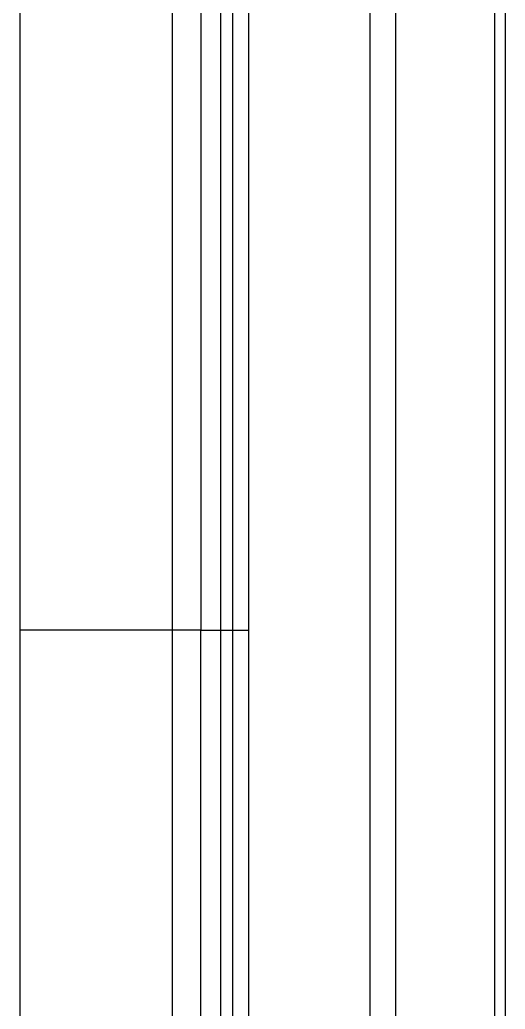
# Model space of a CAD drawing. Header units: inches. Extents: x 2 to 86, y -22 to 129.
# Drawn here: x 82.35 to 86.46, y 39.83 to 48.18 of the extents above; entities that cross this region are included whole.
import ezdxf

# ---------------------------------------------------------------- set-up
doc = ezdxf.new("R2010")
doc.units = ezdxf.units.IN
doc.header["$MEASUREMENT"] = 0
doc.layers.add('1', color=4, linetype='Continuous')
doc.layers.add('BDIM_CYAN', color=4, linetype='Continuous')

# ---------------------------------------------------------------- blocks, each defined once
blk = doc.blocks.new('2020 RHYTHM')
at = {"layer": '1', "color": 4}
blk.add_line((84.0819, 78.2004), (84.0819, 5.8815), dxfattribs=at)
at = {"layer": 'BDIM_CYAN', "color": 3}
for p, q in [((82.9373, 72.3542), (82.9373, 14.1223)), ((83.1578, 14.1223), (83.1578, 72.3542)), ((83.9906, 72.3542), (83.9906, 14.1223)), ((81.7786, 69.7889), (81.7786, 42.0409)), ((81.9155, 42.0409), (81.9155, 69.7887)), ((81.2711, 42.0409), (81.2711, 61.4607)), ((81.5105, 61.4607), (81.5105, 42.0409)), ((81.6768, 61.4607), (81.6768, 42.0409)), ((79.981, 53.1285), (79.981, 42.0409)), ((81.2711, 42.0409), (79.981, 42.0409)), ((79.981, 42.0409), (79.981, 34.0081)), ((81.2711, 25.6759), (81.2711, 42.0409)), ((81.5105, 25.6759), (81.5105, 42.0409)), ((81.5105, 42.0409), (81.6768, 42.0409)), ((81.6768, 42.0409), (81.7786, 42.0409)), ((81.6768, 42.0409), (81.6768, 25.6759)), ((81.7786, 42.0409), (81.9155, 42.0409)), ((81.7786, 42.0409), (81.7786, 18.0139)), ((81.9155, 18.0139), (81.9155, 42.0409))]:
    blk.add_line(p, q, dxfattribs=at)
blk.add_open_spline([(81.5105, 42.0409), (81.5087, 42.0409), (81.5043, 42.0409), (81.4865, 42.0409), (81.473, 42.0409), (81.4435, 42.0409), (81.4322, 42.0409), (81.4064, 42.0409), (81.392, 42.0409), (81.3607, 42.0409), (81.3438, 42.0409), (81.3083, 42.0409), (81.2898, 42.0409), (81.2711, 42.0409)], degree=3, knots=[0, 0, 0, 0, 0.25, 0.25, 0.5, 0.5, 0.625, 0.625, 0.75, 0.75, 0.875, 0.875, 1, 1, 1, 1], dxfattribs=at)

msp = doc.modelspace()

# ---------------------------------------------------------------- block references
msp.add_blockref('2020 RHYTHM', (2.3733, 0.9854))

doc.saveas('drawing.dxf')
